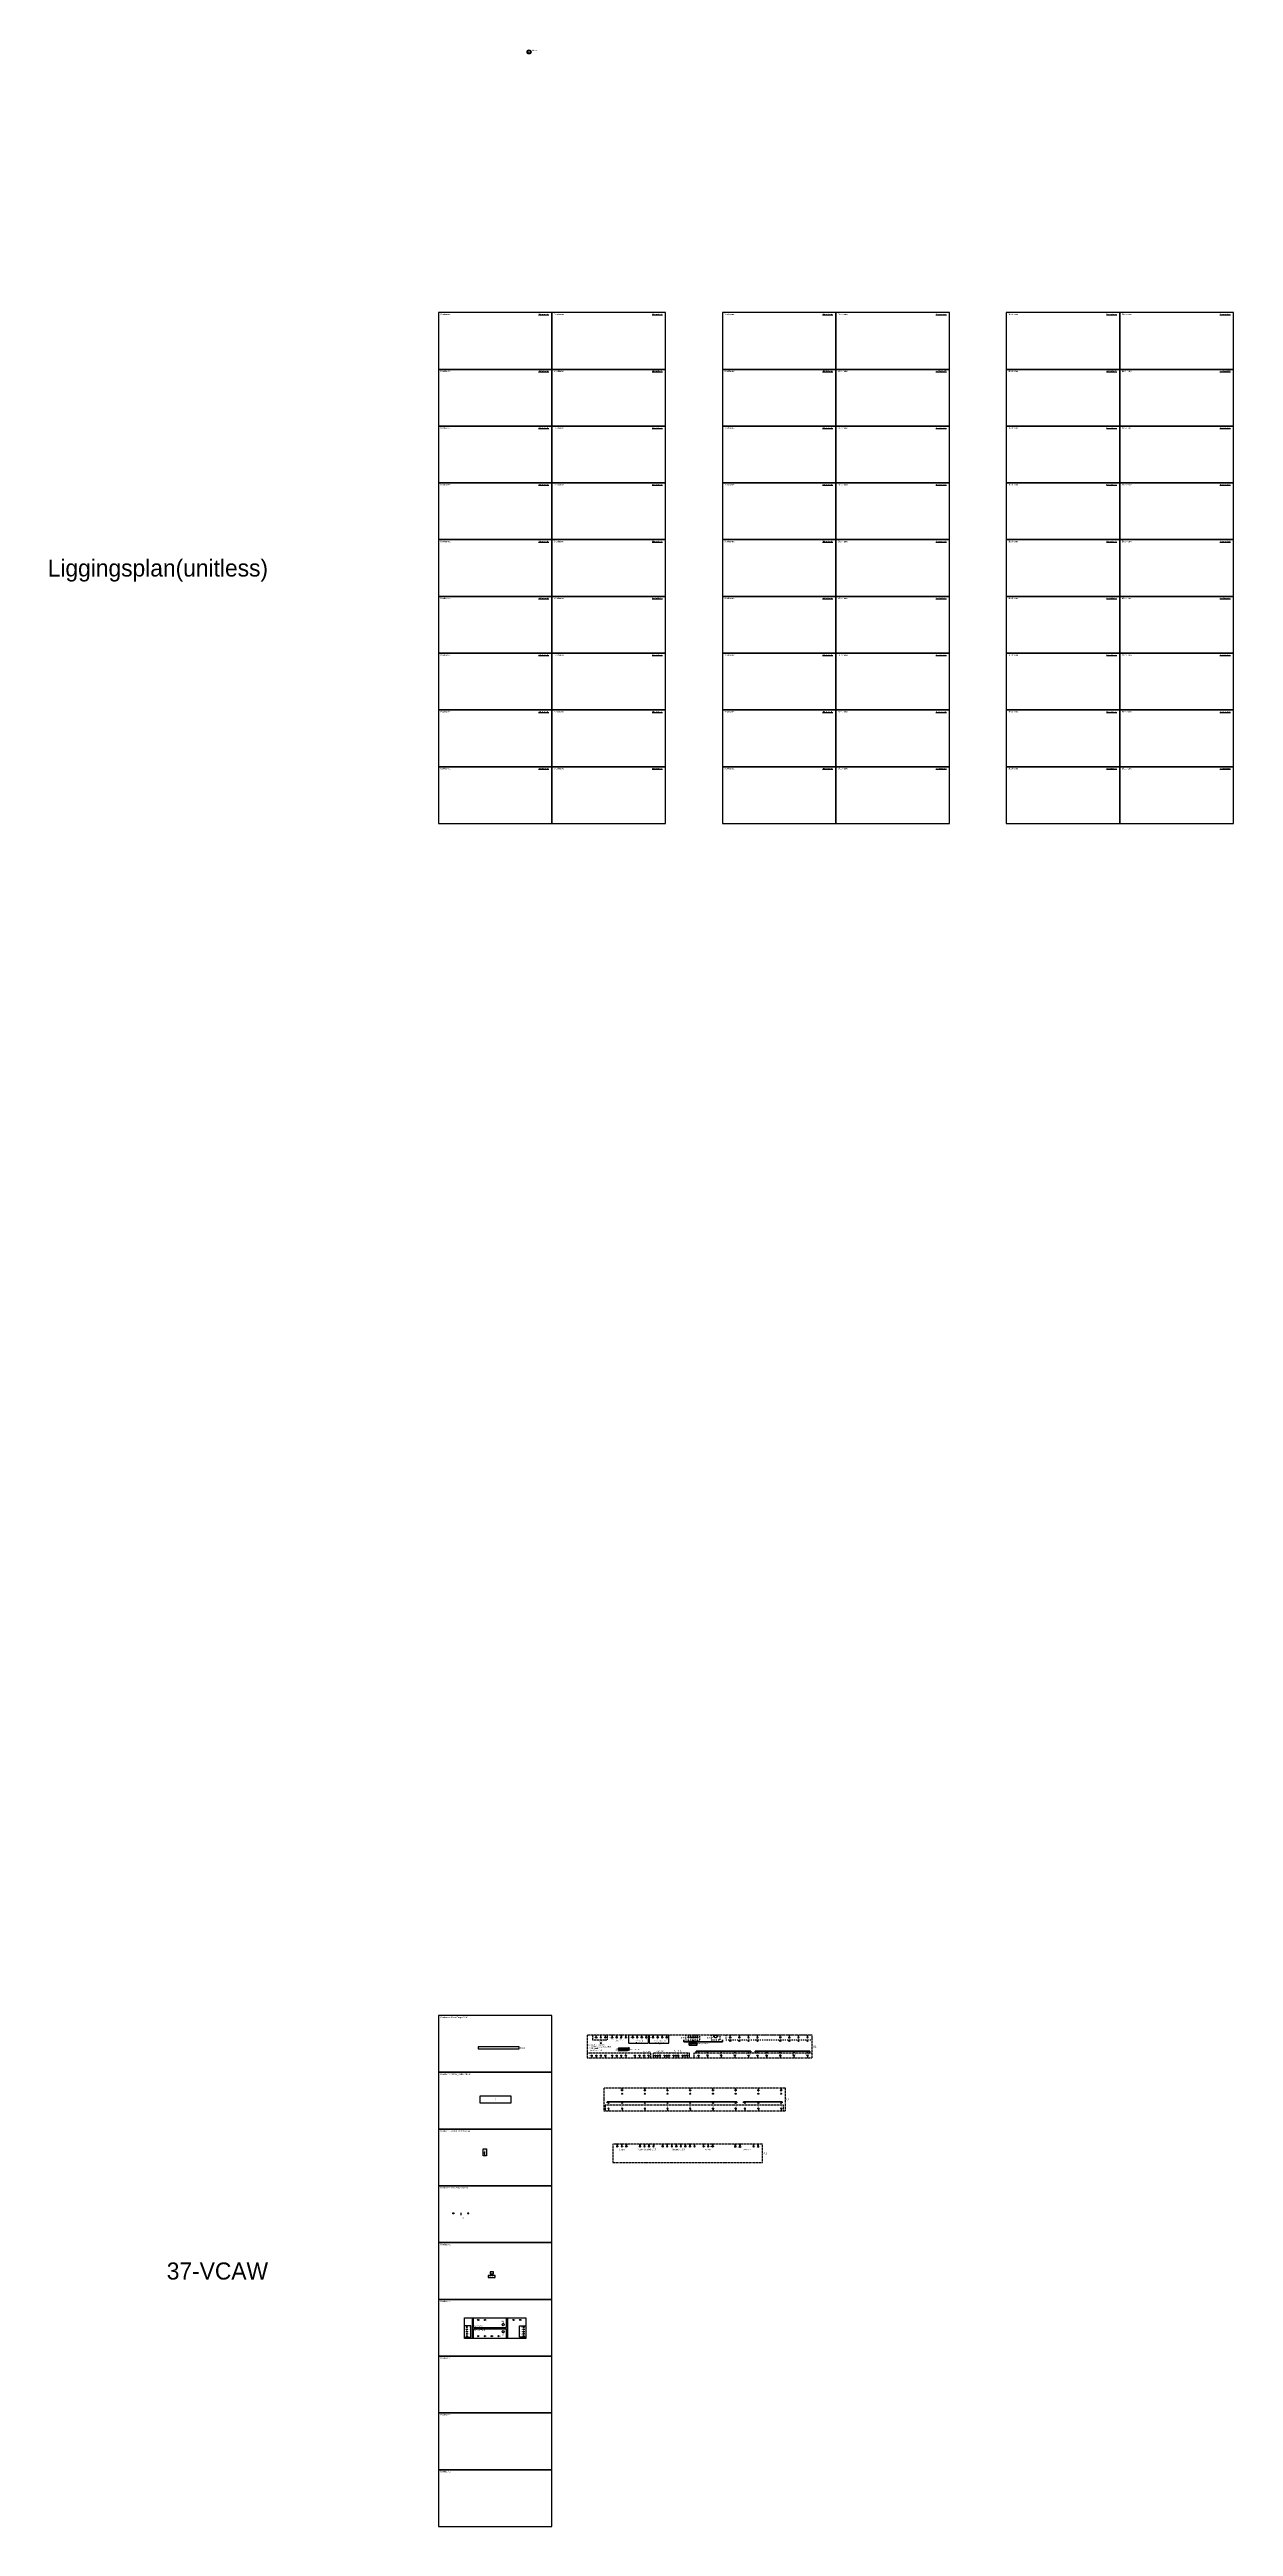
# Model space of a CAD drawing. Header units: millimetres. Extents: x -7152 to 5843, y -5056 to 10205.
# Drawn here: x -685 to 1400, y 5841 to 10205 of the extents above; entities that cross this region are included whole.
import ezdxf
from ezdxf.enums import TextEntityAlignment as Align

# ---------------------------------------------------------------- set-up
doc = ezdxf.new("R2010")
doc.units = ezdxf.units.MM
doc.set_wipeout_variables(frame=1)
doc.linetypes.add('EPL_DASH', pattern=[1, 0.5, -0.5])
doc.linetypes.add('HIDDEN', pattern=[0.375, 0.25, -0.125])
doc.layers.add('18', color=1, linetype='Continuous')
doc.layers.add('DETECTOR', color=2, linetype='Continuous')
doc.styles.add('ISOPLUS', font='isoplus')
doc.styles.get("Standard").update_dxf_attribs({"font": 'isoplus.shx'})
doc.styles.add('Tahoma', font='tahoma.ttf')

# ---------------------------------------------------------------- blocks, each defined once
blk = doc.blocks.new('*U368')
at = {"linetype": 'Continuous'}
blk.add_lwpolyline([(-4, -4), (68.2, -4), (68.2, 0), (-4, 0)], close=True, dxfattribs=at)
blk.add_attdef('ATT', (69.7, -4), '', height=3.5, dxfattribs=at)
blk = doc.blocks.new('*U389')
blk.add_line((0, 0), (0, 12))
at = {"linetype": 'Continuous'}
for p, q in [((3.6, 5.9), (2.4, 5.9)), ((3, 5.9), (3, 7.4))]:
    blk.add_line(p, q, dxfattribs=at)
at = {"ltscale": 7}
blk.add_lwpolyline([(0, 12), (6, 12), (6, 0), (0, 0)], close=True, dxfattribs=at)
at = {"linetype": 'Continuous'}
blk.add_lwpolyline([(3, 1.4), (3, 2.9), (1.7, 5.6)], dxfattribs=at)
at = {"layer": '18'}
blk.add_attdef('NUM', text='', height=1.8, dxfattribs=at).set_placement((3, 10), align=Align.MIDDLE_CENTER)
blk = doc.blocks.new('*U390')
at = {"ltscale": 7}
blk.add_lwpolyline([(0, 0), (55.3, 0), (55.3, 12), (0, 12)], close=True, dxfattribs=at)
for tag, p in [('L1', (27.4, 10.2)), ('L3', (27.6, 1.8)), ('L2', (27.7, 6))]:
    blk.add_attdef(tag, text='', height=2.5, dxfattribs=at).set_placement(p, align=Align.MIDDLE_CENTER)
blk = doc.blocks.new('*U417')
at = {"color": 0, "linetype": 'Continuous', "ltscale": 15}
for p, q in [((-14.3, 4), (-11.8, 4)), ((0, 4), (0, 0)), ((11.8, 4), (14.3, 4))]:
    blk.add_line(p, q, dxfattribs=at)
for centre in [(-13, 3), (13, 3)]:
    blk.add_circle(centre, 1, dxfattribs=at)
at = {"color": 1, "style": 'ISOPLUS'}
blk.add_text('¦©n:', height=1.8, dxfattribs=at).set_placement((1.5, -5.1), align=Align.MIDDLE_LEFT)
at = {"color": 2, "style": 'ISOPLUS'}
blk.add_attdef('NAAM', text='', height=3.5, dxfattribs=at).set_placement((-10, -1), align=Align.MIDDLE_LEFT)
at = {"color": 1, "linetype": 'Continuous', "ltscale": 15}
blk.add_attdef('TAG2', text='', height=1.8, dxfattribs=at).set_placement((0, 4), align=Align.BOTTOM_CENTER)
blk.add_attdef('TAG1', text='', height=1.8, dxfattribs=at).set_placement((8, 4), align=Align.BOTTOM_RIGHT)
blk.add_attdef('TAG3', text='', height=1.8, dxfattribs=at).set_placement((3, 4), align=Align.BOTTOM_LEFT)
at = {"color": 1, "style": 'ISOPLUS'}
blk.add_attdef('IN', text='', height=1.8, dxfattribs=at).set_placement((5.2, -5.1), align=Align.MIDDLE_LEFT)
blk = doc.blocks.new('*U430')
at = {"linetype": 'Continuous'}
blk.add_wipeout([(-2.8, -1.8), (-2.8, 1.8), (3.2, 1.8), (3.2, -1.8)], dxfattribs=at)
at = {"color": 0, "linetype": 'Continuous'}
blk.add_lwpolyline([(-2.8, -1.8), (3.2, -1.8), (3.2, 1.8), (-2.8, 1.8)], close=True, dxfattribs=at)
at = {"color": 7, "linetype": 'Continuous', "width": 0.9}
blk.add_attdef('AW', text='', height=1.8, dxfattribs=at).set_placement((0, -0.1), align=Align.MIDDLE_CENTER)
at = {"color": 0, "linetype": 'Continuous', "width": 0.9, "flags": 1}
for tag, p in [('VOEDING400V', (-0.4, -13)), ('KABELTYPE', (-0.1, -8.4)), ('BEDIENING', (-0.3, -10.7)), ('KABELNR', (0, -6)), ('ZONE', (0, -3.7))]:
    blk.add_attdef(tag, text='', height=1.8, dxfattribs=at).set_placement(p, align=Align.MIDDLE_CENTER)
blk = doc.blocks.new('Weerstandsthermometer')
at = {"linetype": 'Continuous', "ltscale": 15}
for p, q in [((11, 22), (0, 22)), ((0, 2), (11, 2)), ((11, 2), (11, 22)), ((14, 0), (14, 36.5)), ((16, 19.2), (16, 36.5)), ((16, 19.2), (74.2, 19.2)), ((16, 0), (16, 17.2)), ((16, 17.2), (74.2, 17.2)), ((68.2, 27.5), (68.2, 25.5)), ((68.2, 11), (68.2, 9)), ((74.2, 19.2), (74.2, 36.5)), ((74.2, 0), (74.2, 17.2)), ((76.2, 0), (76.2, 36.5)), ((97.2, 2), (97.2, 22)), ((97.2, 22), (108.2, 22)), ((108.2, 2), (97.2, 2))]:
    blk.add_line(p, q, dxfattribs=at)
blk.add_lwpolyline([(0, 36.5), (108.2, 36.5), (108.2, 0), (0, 0)], close=True, dxfattribs=at)
for points in [[(68.2, 28.5, 0, 1, 0), (68.2, 27.5, 0, 0, 0)], [(68.2, 12, 0, 1, 0), (68.2, 11, 0, 0, 0)]]:
    blk.add_lwpolyline(points, format="xyseb", dxfattribs=at)
at = {"linetype": 'Continuous', "lineweight": -2}
for centre in [(4, 20), (4, 16), (4, 12), (4, 8), (4, 4), (24, 32.5), (24, 4), (36, 32.5), (36, 4), (48, 4), (60, 4), (86.2, 32.5), (98.2, 32.5), (104.2, 20), (104.2, 16), (104.2, 12), (104.2, 8), (104.2, 4)]:
    blk.add_circle(centre, 1, dxfattribs=at)
at = {"linetype": 'Continuous', "ltscale": 15}
for centre in [(68.2, 24.5), (68.2, 12)]:
    blk.add_circle(centre, 2, dxfattribs=at)
at = {"color": 1, "linetype": 'Continuous', "ltscale": 15}
for s, p in [('T1', (6, 20)), ('T2', (6, 16)), ('T3', (6, 12)), ('T4', (6, 8)), ('T5', (6, 4)), ('5', (26, 32.5)), ('1', (26, 4)), ('6', (38, 32.5)), ('2', (38, 4)), ('3', (50, 4)), ('4', (62, 4)), ('7', (88.2, 32.5)), ('8', (100.2, 32.5))]:
    blk.add_text(s, height=1.8, dxfattribs=at).set_placement(p, align=Align.MIDDLE_LEFT)
at = {"linetype": 'Continuous', "ltscale": 15}
blk.add_text('Sensor/Field', height=2.5, dxfattribs=at).set_placement((16.8, 16.4), align=Align.TOP_LEFT)
blk.add_text('PLC/DCS', height=2.5, dxfattribs=at).set_placement((16.8, 19.2), align=Align.BOTTOM_LEFT)
for s, p in [('OUT', (68.2, 31.5)), ('IN', (68.2, 7.5))]:
    blk.add_text(s, height=2.5, dxfattribs=at).set_placement(p, align=Align.TOP_CENTER)
at = {"color": 1, "linetype": 'Continuous', "ltscale": 15}
for s, p in [("T1'", (102.2, 20)), ("T2'", (102.2, 16)), ("T3'", (102.2, 12)), ("T4'", (102.2, 8)), ("T5'", (102.2, 4))]:
    blk.add_text(s, height=1.8, dxfattribs=at).set_placement(p, align=Align.MIDDLE_RIGHT)
blk = doc.blocks.new('PointControlSystem')
at = {"linetype": 'Continuous', "lineweight": 25, "ltscale": 4}
h = blk.add_hatch(color=7, dxfattribs=at)
edge = h.paths.add_edge_path()
edge.add_arc((24, 26), 1, 0, 360)
for points in [[(43.2, 37.8), (44.8, 37.8), (44.8, 40), (43.2, 40)], [(51.2, 37.8), (52.8, 37.8), (52.8, 40), (51.2, 40)], [(59.2, 37.8), (60.8, 37.8), (60.8, 40), (59.2, 40)], [(67.2, 37.8), (68.8, 37.8), (68.8, 40), (67.2, 40)], [(79.5, 38.5), (80.5, 38.5), (80.5, 40), (79.5, 40)], [(87.5, 38.5), (88.5, 38.5), (88.5, 40), (87.5, 40)], [(95.5, 38.5), (96.5, 38.5), (96.5, 40), (95.5, 40)], [(103.5, 38.5), (104.5, 38.5), (104.5, 40), (103.5, 40)], [(115.5, 38.5), (116.5, 38.5), (116.5, 40), (115.5, 40)], [(123.5, 38.5), (124.5, 38.5), (124.5, 40), (123.5, 40)], [(131.5, 38.5), (132.5, 38.5), (132.5, 40), (131.5, 40)], [(139.5, 38.5), (140.5, 38.5), (140.5, 40), (139.5, 40)]]:
    blk.add_hatch(color=7, dxfattribs=at).paths.add_polyline_path(points, flags=0)
at = {"linetype": 'Continuous', "lineweight": 50, "ltscale": 4}
for points in [[(55, 13), (57, 13), (57, 15), (55, 15)], [(57, 13), (59, 13), (59, 15), (57, 15)], [(59, 13), (61, 13), (61, 15), (59, 15)], [(61, 13), (63, 13), (63, 15), (61, 15)], [(63, 15), (65, 15), (65, 17), (63, 17)], [(65, 13), (67, 13), (67, 15), (65, 15)], [(67, 13), (69, 13), (69, 15), (67, 15)], [(69, 15), (71, 15), (71, 17), (69, 17)]]:
    blk.add_hatch(color=0, dxfattribs=at).paths.add_polyline_path(points, flags=0)
at = {"linetype": 'Continuous', "lineweight": 25, "ltscale": 4}
h = blk.add_hatch(color=3, dxfattribs=at)
edge = h.paths.add_edge_path()
edge.add_arc((73, 17), 1, 0, 360)
h = blk.add_hatch(color=1, dxfattribs=at)
edge = h.paths.add_edge_path()
edge.add_arc((73, 14), 1, 0, 360)
h = blk.add_hatch(color=7, dxfattribs=at)
edge = h.paths.add_edge_path()
edge.add_arc((178.4, 30), 1, 0, 360)
h = blk.add_hatch(color=7, dxfattribs=at)
edge = h.paths.add_edge_path()
edge.add_arc((186.4, 30), 1, 0, 360)
h = blk.add_hatch(color=7, dxfattribs=at)
edge = h.paths.add_edge_path()
edge.add_arc((194.4, 30), 1, 0, 360)
h = blk.add_hatch(color=7, dxfattribs=at)
edge = h.paths.add_edge_path()
edge.add_arc((196, 10), 1, 0, 360)
h = blk.add_hatch(color=7, dxfattribs=at)
edge = h.paths.add_edge_path()
edge.add_arc((212, 10), 1, 0, 360)
h = blk.add_hatch(color=7, dxfattribs=at)
edge = h.paths.add_edge_path()
edge.add_arc((236, 10), 1, 0, 360)
h = blk.add_hatch(color=7, dxfattribs=at)
edge = h.paths.add_edge_path()
edge.add_arc((252, 30), 1, 0, 360)
h = blk.add_hatch(color=7, dxfattribs=at)
edge = h.paths.add_edge_path()
edge.add_arc((260, 10), 1, 0, 360)
h = blk.add_hatch(color=7, dxfattribs=at)
edge = h.paths.add_edge_path()
edge.add_arc((268, 30), 1, 0, 360)
h = blk.add_hatch(color=7, dxfattribs=at)
edge = h.paths.add_edge_path()
edge.add_arc((284, 30), 1, 0, 360)
h = blk.add_hatch(color=7, dxfattribs=at)
edge = h.paths.add_edge_path()
edge.add_arc((284, 10), 1, 0, 360)
h = blk.add_hatch(color=7, dxfattribs=at)
edge = h.paths.add_edge_path()
edge.add_arc((300, 30), 1, 0, 360)
h = blk.add_hatch(color=7, dxfattribs=at)
edge = h.paths.add_edge_path()
edge.add_arc((300, 10), 1, 0, 360)
h = blk.add_hatch(color=7, dxfattribs=at)
edge = h.paths.add_edge_path()
edge.add_arc((316, 10), 1, 0, 360)
h = blk.add_hatch(color=7, dxfattribs=at)
edge = h.paths.add_edge_path()
edge.add_arc((340, 30), 1, 0, 360)
h = blk.add_hatch(color=7, dxfattribs=at)
edge = h.paths.add_edge_path()
edge.add_arc((340, 10), 1, 0, 360)
h = blk.add_hatch(color=7, dxfattribs=at)
edge = h.paths.add_edge_path()
edge.add_arc((356, 30), 1, 0, 360)
h = blk.add_hatch(color=7, dxfattribs=at)
edge = h.paths.add_edge_path()
edge.add_arc((364, 10), 1, 0, 360)
h = blk.add_hatch(color=7, dxfattribs=at)
edge = h.paths.add_edge_path()
edge.add_arc((372, 30), 1, 0, 360)
h = blk.add_hatch(color=7, dxfattribs=at)
edge = h.paths.add_edge_path()
edge.add_arc((388, 30), 1, 0, 360)
h = blk.add_hatch(color=7, dxfattribs=at)
edge = h.paths.add_edge_path()
edge.add_arc((388, 10), 1, 0, 360)
at = {"color": 7, "linetype": 'HIDDEN', "lineweight": 25, "ltscale": 7}
for p, q in [((112, 8), (0, 8)), ((112, 0), (112, 8)), ((180, 8), (116, 8)), ((116, 8), (116, 0)), ((396, 8), (188, 8)), ((188, 8), (188, 0))]:
    blk.add_line(p, q, dxfattribs=at)
at = {"color": 7, "linetype": 'Continuous', "lineweight": 25, "ltscale": 4}
for p, q in [((8, 3), (8, 0)), ((16, 37), (16, 40)), ((16, 3), (16, 0)), ((24, 37), (24, 40)), ((24, 3), (24, 0)), ((32, 37), (32, 40)), ((32, 3), (32, 0)), ((44, 37), (44, 37.8)), ((44, 3), (44, 0)), ((52, 37), (52, 37.8)), ((52, 3), (52, 0)), ((60, 37), (60, 37.8)), ((60, 3), (60, 0)), ((68, 37), (68, 37.8)), ((68, 3), (68, 0)), ((80, 37), (80, 37.5)), ((84, 3), (84, 0)), ((88, 37), (88, 37.5)), ((92, 3), (92, 0)), ((96, 37), (96, 37.5)), ((100, 3), (100, 0)), ((104, 37), (104, 37.5)), ((108, 3), (108, 0)), ((116, 37), (116, 37.5)), ((120, 3), (120, 0)), ((124, 37), (124, 37.5)), ((124, 3), (124, 0)), ((128, 3), (128, 0)), ((132, 37), (132, 37.5)), ((136, 3), (136, 0)), ((140, 37), (140, 37.5)), ((140, 3), (140, 0)), ((144, 3), (144, 0)), ((152, 3), (152, 0)), ((156, 3), (156, 0)), ((160, 3), (160, 0)), ((168, 3), (168, 0)), ((172, 3), (172, 0)), ((176, 3), (176, 0)), ((178.4, 37), (178.4, 40)), ((182.4, 37), (182.4, 40)), ((186.4, 37), (186.4, 40)), ((190.4, 37), (190.4, 40)), ((194.4, 37), (194.4, 40)), ((196, 3), (196, 0)), ((212, 3), (212, 0)), ((236, 3), (236, 0)), ((252, 37), (252, 40)), ((260, 3), (260, 0)), ((268, 37), (268, 40)), ((284, 37), (284, 40)), ((284, 3), (284, 0)), ((300, 37), (300, 40)), ((300, 3), (300, 0)), ((316, 3), (316, 0)), ((340, 37), (340, 40)), ((340, 3), (340, 0)), ((356, 37), (356, 40)), ((364, 3), (364, 0)), ((372, 37), (372, 40)), ((388, 37), (388, 40)), ((388, 3), (388, 0))]:
    blk.add_line(p, q, dxfattribs=at)
at = {"color": 0, "linetype": 'Continuous', "lineweight": 50, "ltscale": 4}
for p, q in [((57, 17), (57, 13)), ((59, 17), (59, 13)), ((61, 17), (61, 13)), ((63, 17), (63, 13)), ((65, 17), (65, 13)), ((67, 17), (67, 13)), ((69, 17), (69, 13))]:
    blk.add_line(p, q, dxfattribs=at)
at = {"color": 7, "linetype": 'Continuous', "lineweight": 50, "ltscale": 4}
for p, q in [((170.4, 28), (170.4, 32)), ((170.4, 28), (238.4, 28)), ((192, 12), (288, 12)), ((192, 10), (192, 12)), ((238.4, 28), (238.4, 32)), ((288, 10), (288, 12)), ((296, 12), (392, 12)), ((296, 10), (296, 12)), ((392, 10), (392, 12))]:
    blk.add_line(p, q, dxfattribs=at)
at = {"color": 7, "linetype": 'HIDDEN', "lineweight": 25}
blk.add_line((180, 0), (180, 8), dxfattribs=at)
at = {"color": 7, "linetype": 'HIDDEN', "lineweight": 25, "ltscale": 7}
blk.add_lwpolyline([(0, 0), (396, 0), (396, 40), (0, 40)], close=True, dxfattribs=at)
blk.add_lwpolyline([(9.5, 40), (9.5, 32), (36, 32), (36, 40)], dxfattribs=at)
at = {"color": 7, "linetype": 'Continuous', "lineweight": 25, "ltscale": 4}
for points in [[(43.2, 37.8), (44.8, 37.8), (44.8, 40), (43.2, 40)], [(51.2, 37.8), (52.8, 37.8), (52.8, 40), (51.2, 40)], [(59.2, 37.8), (60.8, 37.8), (60.8, 40), (59.2, 40)], [(67.2, 37.8), (68.8, 37.8), (68.8, 40), (67.2, 40)], [(79.5, 38.5), (80.5, 38.5), (80.5, 40), (79.5, 40)], [(87.5, 38.5), (88.5, 38.5), (88.5, 40), (87.5, 40)], [(95.5, 38.5), (96.5, 38.5), (96.5, 40), (95.5, 40)], [(103.5, 38.5), (104.5, 38.5), (104.5, 40), (103.5, 40)], [(115.5, 38.5), (116.5, 38.5), (116.5, 40), (115.5, 40)], [(123.5, 38.5), (124.5, 38.5), (124.5, 40), (123.5, 40)], [(131.5, 38.5), (132.5, 38.5), (132.5, 40), (131.5, 40)], [(139.5, 38.5), (140.5, 38.5), (140.5, 40), (139.5, 40)]]:
    blk.add_lwpolyline(points, close=True, dxfattribs=at)
at = {"color": 0, "linetype": 'Continuous', "lineweight": 50, "ltscale": 4}
for points in [[(55, 13), (71, 13), (71, 17), (55, 17)], [(55, 13), (57, 13), (57, 15), (55, 15)], [(57, 13), (59, 13), (59, 15), (57, 15)], [(59, 13), (61, 13), (61, 15), (59, 15)], [(61, 13), (63, 13), (63, 15), (61, 15)], [(63, 15), (65, 15), (65, 17), (63, 17)], [(65, 13), (67, 13), (67, 15), (65, 15)], [(67, 13), (69, 13), (69, 15), (67, 15)], [(69, 15), (71, 15), (71, 17), (69, 17)]]:
    blk.add_lwpolyline(points, close=True, dxfattribs=at)
at = {"color": 7, "linetype": 'HIDDEN', "lineweight": 25}
for points in [[(72.9, 26), (108, 26), (108, 40), (72.9, 40)], [(109.3, 26), (144, 26), (144, 40), (109.3, 40)]]:
    blk.add_lwpolyline(points, close=True, dxfattribs=at)
at = {"color": 7, "linetype": 'EPL_DASH', "lineweight": 25, "ltscale": 4}
for points in [[(173.1, 32), (198.4, 32), (198.4, 40), (173.1, 40)], [(218.4, 32), (234.4, 32), (234.4, 40), (218.4, 40)], [(244, 32), (396, 32), (396, 40), (244, 40)]]:
    blk.add_lwpolyline(points, close=True, dxfattribs=at)
at = {"color": 7, "linetype": 'Continuous', "lineweight": 35, "ltscale": 4}
blk.add_lwpolyline([(179.8, 22.2), (179.8, 26), (193, 26), (193, 22.2)], close=True, dxfattribs=at)
blk.add_lwpolyline([(228, 35.4), (224.8, 35.4), (224.8, 37), (223.2, 37), (223.2, 40), (229.6, 40), (229.6, 37), (228, 37)], close=True)
at = {"color": 7, "linetype": 'Continuous', "lineweight": 25, "ltscale": 4}
for centre in [(8, 4), (16, 36), (16, 4), (24, 36), (24, 26), (24, 4), (32, 36), (32, 4), (44, 36), (44, 4), (52, 36), (52, 4), (60, 36), (60, 4), (68, 36), (68, 4), (80, 36), (84, 4), (88, 36), (92, 4), (96, 36), (100, 4), (104, 36), (108, 4), (116, 36), (120, 4), (124, 36), (124, 4), (128, 4), (132, 36), (136, 4), (140, 36), (140, 4), (144, 4), (152, 4), (156, 4), (160, 4), (168, 4), (172, 4), (176, 4), (178.4, 36), (178.4, 30), (182.4, 36), (186.4, 36), (186.4, 30), (190.4, 36), (194.4, 36), (194.4, 30), (196, 10), (196, 4), (212, 10), (212, 4), (236, 10), (236, 4), (252, 36), (252, 30), (260, 10), (260, 4), (268, 36), (268, 30), (284, 36), (284, 30), (284, 10), (284, 4), (300, 36), (300, 30), (300, 10), (300, 4), (316, 10), (316, 4), (340, 36), (340, 30), (340, 10), (340, 4), (356, 36), (356, 30), (364, 10), (364, 4), (372, 36), (372, 30), (388, 36), (388, 30), (388, 10), (388, 4)]:
    blk.add_circle(centre, 1, dxfattribs=at)
at = {"color": 3, "linetype": 'Continuous', "lineweight": 25, "ltscale": 4}
blk.add_circle((73, 17), 1, dxfattribs=at)
at = {"color": 1, "linetype": 'Continuous', "lineweight": 25, "ltscale": 4}
blk.add_circle((73, 14), 1, dxfattribs=at)
at = {"color": 7, "linetype": 'Continuous', "lineweight": 25, "ltscale": 4}
for centre in [(80, 38.5), (88, 38.5), (96, 38.5), (104, 38.5), (116, 38.5), (124, 38.5), (132, 38.5), (140, 38.5)]:
    blk.add_arc(centre, 1, 180, 0, dxfattribs=at)
at = {"color": 7}
for s, height, p in [('X4', 1.63, (6.5, 3.8)), ('X1', 1.63, (14, 36)), ('X0', 1.8, (42, 36)), ('X13', 1.8, (78, 36)), ('X12', 1.63, (114, 36)), ('X5', 1.63, (118.5, 3.8)), ('EMV', 2.5, (172.4, 35.8)), ('X2', 1.8, (176.4, 36)), ('X7', 1.63, (194.5, 3.8)), ('EMI', 2.26, (216.4, 35.8)), ('X3', 1.63, (222.2, 35.8)), ('X6', 1.63, (250, 36))]:
    blk.add_text(s, height=height, dxfattribs=at).set_placement(p, align=Align.MIDDLE_RIGHT)
for s, height, p in [('1', 1.8, (8.5, 0)), ('2', 1.8, (16.5, 0)), ('3', 1.8, (24.5, 0)), ('4', 1.8, (32.5, 0)), ('5', 1.8, (44.5, 0)), ('6', 1.8, (52.5, 0)), ('7', 1.8, (60.5, 0)), ('8', 1.8, (68.5, 0)), ('9', 1.8, (84.5, 0)), ('10', 1.8, (92.5, 0)), ('11', 1.8, (100.5, 0)), ('12', 1.8, (108.5, 0)), ('1', 1.8, (120.5, 0)), ('2', 1.8, (124.5, 0)), ('3', 1.8, (128.5, 0)), ('4', 1.8, (136.5, 0)), ('5', 1.8, (140.5, 0)), ('6', 1.8, (144.5, 0)), ('7', 1.8, (152.5, 0)), ('8', 1.8, (156.5, 0)), ('9', 1.8, (160.5, 0)), ('10', 1.8, (168.5, 0)), ('11', 1.8, (172.5, 0)), ('12', 1.8, (176.5, 0)), ('1', 1.8, (178.9, 36.8)), ('2', 1.8, (182.9, 36.8)), ('3', 1.8, (186.9, 36.8)), ('4', 1.8, (190.9, 36.8)), ('5', 1.8, (194.9, 36.8)), ('1', 1.63, (196.5, 0)), ('2', 1.63, (212.5, 0)), ('3', 1.63, (236.5, 0)), ('1', 1.8, (252.5, 36.8)), ('4', 1.63, (260.5, 0)), ('2', 1.8, (268.5, 36.8)), ('3', 1.8, (284.5, 36.8)), ('5', 1.63, (284.5, 0)), ('4', 1.8, (300.5, 36.8)), ('6', 1.63, (300.5, 0)), ('7', 1.63, (316.5, 0)), ('5', 1.8, (340.5, 36.8)), ('8', 1.63, (340.5, 0)), ('6', 1.8, (356.5, 36.8)), ('9', 1.63, (364.5, 0)), ('7', 1.8, (372.5, 36.8)), ('8', 1.8, (388.5, 36.8)), ('10', 1.63, (388.5, 0))]:
    blk.add_text(s, height=height, dxfattribs=at).set_placement(p, align=Align.BOTTOM_LEFT)
for s, height, p in [('1', 1.63, (16, 34)), ('2', 1.63, (24, 34)), ('3', 1.63, (32, 34)), ('CAN-L', 1.2, (44, 34)), ('CAN-H', 1.2, (52, 34)), ('CAN-GND', 1.2, (60, 34)), ('GND', 1.2, (68, 34)), ('+5V', 1.2, (80, 34)), ('0V', 1.2, (88, 34)), ('TX', 1.2, (96, 34)), ('RX', 1.2, (104, 34)), ('8A', 1.2, (116, 34)), ('8A', 1.2, (124, 34)), ('AI8', 1.63, (128, 25)), ('8B', 1.2, (132, 34)), ('8B', 1.2, (140, 34)), ('Energiemeting', 2.5, (204.4, 27)), ('DI0.0', 1.63, (252, 34)), ('DI0.1', 1.63, (268, 34)), ('DI0.2', 1.63, (284, 34)), ('DI0.3', 1.63, (300, 34)), ('DI04', 1.63, (340, 34)), ('DI05', 1.63, (356, 34)), ('DI06', 1.63, (372, 34)), ('DI07', 1.63, (388, 34))]:
    blk.add_text(s, height=height, dxfattribs=at).set_placement(p, align=Align.TOP_CENTER)
for s, height, p in [('24VDC', 1.63, (24, 29.8)), ('CANopen', 2.26, (56, 30)), ('400VAC', 2.26, (186.4, 24.1))]:
    blk.add_text(s, height=height, dxfattribs=at).set_placement(p, align=Align.MIDDLE_CENTER)
for s, height, p in [('AI0', 1.63, (32, 5)), ('AI2', 1.63, (100, 5)), ('AI3', 1.63, (108, 5)), ('AI4', 1.63, (128, 5)), ('TRail Koud', 1.8, (144, 8)), ('AI5', 1.63, (144, 5)), ('AI6', 1.63, (160, 5)), ('AI7', 1.63, (176, 5)), ('DQ0.0', 1.63, (212, 5)), ('DQ0.1', 1.63, (236, 5)), ('DQ0.2', 1.63, (260, 5)), ('DQ0.3', 1.63, (284, 5)), ('DQ0.4', 1.63, (316, 5)), ('DQ0.5', 1.63, (340, 5)), ('DQ0.6', 1.63, (364, 5)), ('DQ0.7', 1.63, (388, 5))]:
    blk.add_text(s, height=height, dxfattribs=at).set_placement(p, align=Align.BOTTOM_CENTER)
for s, height, p in [('2', 1.8, (46, 36)), ('7', 1.8, (54, 36)), ('3', 1.8, (62, 36)), ('6', 1.8, (70, 36)), ('1', 1.8, (82, 36)), ('2', 1.8, (90, 36)), ('3', 1.8, (98, 36)), ('V/I', 1.2, (101.4, 3.5)), ('4', 1.8, (106, 36)), ('V/I', 1.17, (109, 2.9)), ('1', 1.8, (118, 36)), ('2', 1.8, (126, 36)), ('V/I', 1.2, (129.4, 3.5)), ('3', 1.8, (134, 36)), ('4', 1.8, (142, 36)), ('V/I', 1.2, (145.4, 3.5)), ('V/I', 1.2, (161.4, 3.5)), ('V/I', 1.2, (177.4, 3.5))]:
    blk.add_text(s, height=height, dxfattribs=at).set_placement(p, align=Align.MIDDLE_LEFT)
at = {"color": 5}
for s, p in [('OFF', (54, 13.8)), ('ON', (54, 15.8))]:
    blk.add_text(s, height=1.63, dxfattribs=at).set_placement(p, align=Align.MIDDLE_RIGHT)
for s, p in [('1', (55, 12.7)), ('8', (71, 12.7))]:
    blk.add_text(s, height=1.63, dxfattribs=at).set_placement(p, align=Align.TOP_CENTER)
at = {"color": 251}
blk.add_text('AI1', height=1.63, dxfattribs=at).set_placement((68, 5), align=Align.BOTTOM_CENTER)
at = {"color": 5}
blk.add_text('CANopen Status', height=1.625, dxfattribs=at).set_placement((75, 14.8), align=Align.MIDDLE_LEFT)
at = {"color": 7}
for s, insert, char_height, attachment_point in [('1,2,3: Node ID 0x50...0x57\\P4,5: Baudrate 125/250/500/1000kbps\\P6,7: Configuration\\P8:  Terminating R 120E', (1, 17.9), 1.8, 4), ('GPS-module\\PM8 connector', (92, 26), 1.8, 8), ('RH\\PKast', (100, 8), 1.63, 8), ('Regen\\PSensor', (108, 8), 1.63, 8), ('Temperatuur kast\\PM8 connector', (128, 26), 1.8, 8), ('Temperatuur\\Pweerhut', (128, 8), 1.8, 8), ('Rail potential\\Psignal', (160, 8), 1.8, 8)]:
    blk.add_mtext(s, dxfattribs=dict(at, insert=insert, char_height=char_height, attachment_point=attachment_point))
at = {"color": 2, "linetype": 'Continuous', "ltscale": 15}
blk.add_attdef('NAAM', text='', height=3.5, dxfattribs=at).set_placement((397.5, 20), align=Align.MIDDLE_LEFT)
blk = doc.blocks.new('PointControlSystemUitgangen')
at = {"linetype": 'Continuous', "lineweight": 25, "ltscale": 4}
h = blk.add_hatch(color=3, dxfattribs=at)
edge = h.paths.add_edge_path()
edge.add_arc((8, 14), 1, 0, 360)
h = blk.add_hatch(color=1, dxfattribs=at)
edge = h.paths.add_edge_path()
edge.add_arc((32, 30), 1, 0, 360)
h = blk.add_hatch(color=1, dxfattribs=at)
edge = h.paths.add_edge_path()
edge.add_arc((32, 14), 1, 0, 360)
h = blk.add_hatch(color=1, dxfattribs=at)
edge = h.paths.add_edge_path()
edge.add_arc((72, 30), 1, 0, 360)
h = blk.add_hatch(color=1, dxfattribs=at)
edge = h.paths.add_edge_path()
edge.add_arc((72, 14), 1, 0, 360)
h = blk.add_hatch(color=1, dxfattribs=at)
edge = h.paths.add_edge_path()
edge.add_arc((112, 30), 1, 0, 360)
h = blk.add_hatch(color=1, dxfattribs=at)
edge = h.paths.add_edge_path()
edge.add_arc((112, 14), 1, 0, 360)
h = blk.add_hatch(color=1, dxfattribs=at)
edge = h.paths.add_edge_path()
edge.add_arc((152, 30), 1, 0, 360)
h = blk.add_hatch(color=1, dxfattribs=at)
edge = h.paths.add_edge_path()
edge.add_arc((152, 14), 1, 0, 360)
h = blk.add_hatch(color=1, dxfattribs=at)
edge = h.paths.add_edge_path()
edge.add_arc((192, 30), 1, 0, 360)
h = blk.add_hatch(color=1, dxfattribs=at)
edge = h.paths.add_edge_path()
edge.add_arc((192, 14), 1, 0, 360)
h = blk.add_hatch(color=1, dxfattribs=at)
edge = h.paths.add_edge_path()
edge.add_arc((232, 30), 1, 0, 360)
h = blk.add_hatch(color=1, dxfattribs=at)
edge = h.paths.add_edge_path()
edge.add_arc((232, 14), 1, 0, 360)
h = blk.add_hatch(color=3, dxfattribs=at)
edge = h.paths.add_edge_path()
edge.add_arc((248, 14), 1, 0, 360)
h = blk.add_hatch(color=1, dxfattribs=at)
edge = h.paths.add_edge_path()
edge.add_arc((272, 30), 1, 0, 360)
h = blk.add_hatch(color=1, dxfattribs=at)
edge = h.paths.add_edge_path()
edge.add_arc((272, 14), 1, 0, 360)
h = blk.add_hatch(color=1, dxfattribs=at)
edge = h.paths.add_edge_path()
edge.add_arc((312, 30), 1, 0, 360)
h = blk.add_hatch(color=1, dxfattribs=at)
edge = h.paths.add_edge_path()
edge.add_arc((312, 14), 1, 0, 360)
at = {"color": 0, "linetype": 'HIDDEN', "lineweight": 25, "ltscale": 7}
for p, q in [((316, 10), (2.28, 10)), ((2.28, 10), (2.28, 0)), ((316, 0), (316, 10))]:
    blk.add_line(p, q, dxfattribs=at)
at = {"color": 0, "linetype": 'Continuous', "lineweight": 50, "ltscale": 4}
for p, q in [((6, 16), (234, 16)), ((6, 14), (6, 16)), ((234, 14), (234, 16)), ((246, 16), (314, 16)), ((246, 14), (246, 16)), ((314, 14), (314, 16))]:
    blk.add_line(p, q, dxfattribs=at)
at = {"color": 7, "linetype": 'Continuous', "lineweight": 25, "ltscale": 4}
for p, q in [((8, 3), (8, 0)), ((32, 37), (32, 40)), ((32, 3), (32, 0)), ((72, 37), (72, 40)), ((72, 3), (72, 0)), ((112, 37), (112, 40)), ((112, 3), (112, 0)), ((152, 37), (152, 40)), ((152, 3), (152, 0)), ((192, 37), (192, 40)), ((192, 3), (192, 0)), ((232, 37), (232, 40)), ((232, 3), (232, 0)), ((248, 3), (248, 0)), ((272, 37), (272, 40)), ((272, 3), (272, 0)), ((312, 37), (312, 40)), ((312, 3), (312, 0))]:
    blk.add_line(p, q, dxfattribs=at)
at = {"color": 7, "linetype": 'HIDDEN', "lineweight": 25, "ltscale": 7}
blk.add_lwpolyline([(0, 0), (320, 0), (320, 40), (0, 40)], close=True, dxfattribs=at)
at = {"color": 3, "linetype": 'Continuous', "lineweight": 25, "ltscale": 4}
for centre in [(8, 14), (248, 14)]:
    blk.add_circle(centre, 1, dxfattribs=at)
at = {"color": 7, "linetype": 'Continuous', "lineweight": 25, "ltscale": 4}
for centre in [(8, 4), (32, 36), (32, 4), (72, 36), (72, 4), (112, 36), (112, 4), (152, 36), (152, 4), (192, 36), (192, 4), (232, 36), (232, 4), (248, 4), (272, 36), (272, 4), (312, 36), (312, 4)]:
    blk.add_circle(centre, 1, dxfattribs=at)
at = {"color": 1, "linetype": 'Continuous', "lineweight": 25, "ltscale": 4}
for centre in [(32, 30), (32, 14), (72, 30), (72, 14), (112, 30), (112, 14), (152, 30), (152, 14), (192, 30), (192, 14), (232, 30), (232, 14), (272, 30), (272, 14), (312, 30), (312, 14)]:
    blk.add_circle(centre, 1, dxfattribs=at)
at = {"color": 0}
for s, p in [('1', (9, 0)), ('2', (33, 0)), ('1', (33, 36.75)), ('3', (73, 0)), ('2', (73, 36.75)), ('4', (113, 0)), ('3', (113, 36.75)), ('4', (153, 36.75)), ('5', (153, 0)), ('5', (193, 36.75)), ('6', (193, 0)), ('6', (233, 36.75)), ('7', (233, 0)), ('8', (249, 0)), ('9', (273, 0)), ('7', (273, 36.75)), ('8', (313, 36.75)), ('10', (313, 0))]:
    blk.add_text(s, height=1.8, dxfattribs=at).set_placement(p, align=Align.BOTTOM_LEFT)
at = {"color": 7, "lineweight": -3}
for tag, p in [('STROOKO', (6, 4)), ('STROOKB', (30, 36))]:
    blk.add_attdef(tag, text='', height=1.8, dxfattribs=at).set_placement(p, align=Align.MIDDLE_RIGHT)
for tag, p in [('KLEMNR1', (32, 34)), ('KLEMNR2', (72, 34)), ('KLEMNR3', (112, 34)), ('KLEMNR4', (152, 34)), ('KLEMNR4', (192, 34)), ('KLEMNR5', (232, 34)), ('KLEMNR7', (272, 34)), ('KLEMNR8', (312, 34))]:
    blk.add_attdef(tag, text='', height=1.8, dxfattribs=at).set_placement(p, align=Align.TOP_CENTER)
for tag, p in [('KLEMNR9', (32, 5.4)), ('KLEMNR10', (72, 5.4)), ('KLEMNR11', (112, 5.4)), ('KLEMNR12', (152, 5.4)), ('KLEMNR13', (192, 5.4)), ('KLEMNR14', (232, 5.4)), ('KLEMNR15', (272, 5.4)), ('KLEMNR16', (312, 5.4))]:
    blk.add_attdef(tag, text='', height=1.8, dxfattribs=at).set_placement(p, align=Align.BOTTOM_CENTER)
at = {"color": 2}
blk.add_attdef('NAAM', text='', height=3.5, dxfattribs=at).set_placement((321.5, 20), align=Align.MIDDLE_LEFT)
blk = doc.blocks.new('Touch-Panel')
at = {"linetype": 'Continuous', "lineweight": 25, "ltscale": 4}
for points in [[(7.25, 29.75), (8.75, 29.75), (8.75, 32), (7.25, 32)], [(15.25, 29.75), (16.75, 29.75), (16.75, 32), (15.25, 32)], [(23.25, 29.75), (24.75, 29.75), (24.75, 32), (23.25, 32)], [(47.25, 29.75), (48.75, 29.75), (48.75, 32), (47.25, 32)], [(55.25, 29.75), (56.75, 29.75), (56.75, 32), (55.25, 32)], [(63.25, 29.75), (64.75, 29.75), (64.75, 32), (63.25, 32)], [(71.25, 29.75), (72.75, 29.75), (72.75, 32), (71.25, 32)], [(87.25, 29.75), (88.75, 29.75), (88.75, 32), (87.25, 32)], [(95.25, 29.75), (96.75, 29.75), (96.75, 32), (95.25, 32)], [(103.25, 29.75), (104.75, 29.75), (104.75, 32), (103.25, 32)], [(111.25, 29.75), (112.75, 29.75), (112.75, 32), (111.25, 32)], [(119.25, 29.75), (120.75, 29.75), (120.75, 32), (119.25, 32)], [(127.25, 29.75), (128.75, 29.75), (128.75, 32), (127.25, 32)], [(135.25, 29.75), (136.75, 29.75), (136.75, 32), (135.25, 32)], [(143.25, 29.75), (144.75, 29.75), (144.75, 32), (143.25, 32)], [(159.25, 29.75), (160.75, 29.75), (160.75, 32), (159.25, 32)], [(167.25, 29.75), (168.75, 29.75), (168.75, 32), (167.25, 32)], [(175.25, 29.75), (176.75, 29.75), (176.75, 32), (175.25, 32)], [(215.25, 29.75), (216.75, 29.75), (216.75, 32), (215.25, 32)], [(223.25, 29.75), (224.75, 29.75), (224.75, 32), (223.25, 32)], [(247.25, 29.75), (248.75, 29.75), (248.75, 32), (247.25, 32)], [(255.25, 29.75), (256.75, 29.75), (256.75, 32), (255.25, 32)]]:
    blk.add_hatch(color=7, dxfattribs=at).paths.add_polyline_path(points, flags=0)
at = {"color": 7, "linetype": 'Continuous', "lineweight": 25, "ltscale": 4}
for p, q in [((8, 29), (8, 29.75)), ((16, 29), (16, 29.75)), ((24, 29), (24, 29.75)), ((48, 29), (48, 29.75)), ((56, 29), (56, 29.75)), ((64, 29), (64, 29.75)), ((72, 29), (72, 29.75)), ((88, 29), (88, 29.75)), ((96, 29), (96, 29.75)), ((104, 29), (104, 29.75)), ((112, 29), (112, 29.75)), ((120, 29), (120, 29.75)), ((128, 29), (128, 29.75)), ((136, 29), (136, 29.75)), ((144, 29), (144, 29.75)), ((160, 29), (160, 29.75)), ((168, 29), (168, 29.75)), ((176, 29), (176, 29.75)), ((216, 29), (216, 29.75)), ((224, 29), (224, 29.75)), ((248, 29), (248, 29.75)), ((256, 29), (256, 29.75))]:
    blk.add_line(p, q, dxfattribs=at)
at = {"color": 7, "linetype": 'HIDDEN', "lineweight": 25, "ltscale": 7}
blk.add_lwpolyline([(0, 0), (264, 0), (264, 32), (0, 32)], close=True, dxfattribs=at)
at = {"color": 7, "linetype": 'Continuous', "lineweight": 25, "ltscale": 4}
for points in [[(7.25, 29.75), (8.75, 29.75), (8.75, 32), (7.25, 32)], [(15.25, 29.75), (16.75, 29.75), (16.75, 32), (15.25, 32)], [(23.25, 29.75), (24.75, 29.75), (24.75, 32), (23.25, 32)], [(47.25, 29.75), (48.75, 29.75), (48.75, 32), (47.25, 32)], [(55.25, 29.75), (56.75, 29.75), (56.75, 32), (55.25, 32)], [(63.25, 29.75), (64.75, 29.75), (64.75, 32), (63.25, 32)], [(71.25, 29.75), (72.75, 29.75), (72.75, 32), (71.25, 32)], [(87.25, 29.75), (88.75, 29.75), (88.75, 32), (87.25, 32)], [(95.25, 29.75), (96.75, 29.75), (96.75, 32), (95.25, 32)], [(103.25, 29.75), (104.75, 29.75), (104.75, 32), (103.25, 32)], [(111.25, 29.75), (112.75, 29.75), (112.75, 32), (111.25, 32)], [(119.25, 29.75), (120.75, 29.75), (120.75, 32), (119.25, 32)], [(127.25, 29.75), (128.75, 29.75), (128.75, 32), (127.25, 32)], [(135.25, 29.75), (136.75, 29.75), (136.75, 32), (135.25, 32)], [(143.25, 29.75), (144.75, 29.75), (144.75, 32), (143.25, 32)], [(159.25, 29.75), (160.75, 29.75), (160.75, 32), (159.25, 32)], [(167.25, 29.75), (168.75, 29.75), (168.75, 32), (167.25, 32)], [(175.25, 29.75), (176.75, 29.75), (176.75, 32), (175.25, 32)], [(215.25, 29.75), (216.75, 29.75), (216.75, 32), (215.25, 32)], [(223.25, 29.75), (224.75, 29.75), (224.75, 32), (223.25, 32)], [(247.25, 29.75), (248.75, 29.75), (248.75, 32), (247.25, 32)], [(255.25, 29.75), (256.75, 29.75), (256.75, 32), (255.25, 32)]]:
    blk.add_lwpolyline(points, close=True, dxfattribs=at)
for centre in [(8, 28), (16, 28), (24, 28), (48, 28), (56, 28), (64, 28), (72, 28), (88, 28), (96, 28), (104, 28), (112, 28), (120, 28), (128, 28), (136, 28), (144, 28), (160, 28), (168, 28), (176, 28), (216, 28), (224, 28), (248, 28), (256, 28)]:
    blk.add_circle(centre, 1, dxfattribs=at)
at = {"color": 7}
for s, p in [('1', (10, 28)), ('2', (18, 28)), ('3', (26, 28)), ('B', (162, 28)), ('GND', (170, 28)), ('A', (178, 28)), ('2', (218, 28)), ('3', (226, 28)), ('6', (250, 28))]:
    blk.add_text(s, height=1.8, dxfattribs=at).set_placement(p, align=Align.MIDDLE_LEFT)
for s, height, p in [('Supply', 2.5, (16, 22.77)), ('Power SmartWire-DT', 2.5, (60, 22.77)), ('SmartWire-DT', 2.5, (116, 22.77)), ('CAN-L', 1.2, (216, 25.88)), ('CAN-GND', 1.2, (224, 25.88)), ('GND', 1.2, (248, 25.88)), ('CAN-H', 1.2, (256, 25.88))]:
    blk.add_text(s, height=height, dxfattribs=at).set_placement(p, align=Align.MIDDLE_CENTER)
at = {"color": 7, "style": 'Tahoma'}
for s, p in [('RS-485', (168, 22.77)), ('CANopen', (236, 22.77))]:
    blk.add_text(s, height=2.257, dxfattribs=at).set_placement(p, align=Align.MIDDLE_CENTER)
at = {"color": 7}
blk.add_text('7', height=1.8, dxfattribs=at).set_placement((258, 28.67), align=Align.TOP_LEFT)
at = {"color": 2}
blk.add_attdef('NAAM', text='', height=3.5, dxfattribs=at).set_placement((265.5, 16), align=Align.MIDDLE_LEFT)
blk = doc.blocks.new('*U418')
at = {"color": 0}
blk.add_lwpolyline([(0, 0), (200, 0), (200, 100), (0, 100)], close=True, dxfattribs=at)
blk.add_text('Blockname:', height=2.5, dxfattribs=at).set_placement((3.7, 98), align=Align.TOP_LEFT)
at = {"color": 0, "linetype": 'Continuous'}
blk.add_text('%%UBijkomende info:', height=1.8, dxfattribs=at).set_placement((176.2, 96.1))
at = {"color": 161, "linetype": 'Continuous', "ltscale": 15, "true_color": 0x8c9ff3}
blk.add_attdef('BLOCKNAME', (22.7, 95.5), '', height=2.5, dxfattribs=at)
blk = doc.blocks.new('vals_plafond_detector(kleur)')
at = {"layer": 'DETECTOR'}
h = blk.add_hatch(color=20, dxfattribs=at)
h.dxf.hatch_style = 1
h.paths.add_polyline_path([(-3.5, 0, 1), (3.5, 0, 1)])
h.paths.add_polyline_path([(2.5, 0, -1), (-2.5, 0, -1)], flags=16)
at = {"layer": 'DETECTOR', "color": 20}
for radius in [3.5, 2.5]:
    blk.add_circle((0, 0), radius, dxfattribs=at)
at = {"layer": 'DETECTOR', "color": 7, "style": 'ISOPLUS'}
blk.add_attdef('OD', text='', height=2.5, dxfattribs=at).set_placement((0, 0), align=Align.MIDDLE_CENTER)
for tag, p in [('NRD', (5, 2.875)), ('I/O', (5, -2.875))]:
    blk.add_attdef(tag, text='', height=2.5, dxfattribs=at).set_placement(p, align=Align.MIDDLE_LEFT)
blk = doc.blocks.new('*U429')
at = {"linetype": 'Continuous'}
blk.add_wipeout([(-6, -1.8), (-6, 1.7), (6, 1.7), (6, -1.8)], dxfattribs=at)
at = {"color": 0, "linetype": 'Continuous'}
blk.add_lwpolyline([(-6, -1.8), (6, -1.8), (6, 1.7), (-6, 1.7)], close=True, dxfattribs=at)
at = {"color": 7, "linetype": 'Continuous', "width": 0.9}
blk.add_attdef('AW', text='', height=1.8, dxfattribs=at).set_placement((0, -0.1), align=Align.MIDDLE_CENTER)
at = {"color": 0, "linetype": 'Continuous', "width": 0.9, "flags": 1}
for tag, p in [('VOEDING400V', (-0.4, -13)), ('KABELTYPE', (-0.1, -8.4)), ('BEDIENING', (-0.3, -10.7)), ('KABELNR', (0, -6)), ('ZONE', (0, -3.7))]:
    blk.add_attdef(tag, text='', height=1.8, dxfattribs=at).set_placement(p, align=Align.MIDDLE_CENTER)

msp = doc.modelspace()

# ---------------------------------------------------------------- linework, layer by layer
at = {"color": 7}
for points in [[(0, 6641.477), (200, 6641.477), (200, 6741.477), (0, 6741.477)], [(0, 6541.477), (200, 6541.477), (200, 6641.477), (0, 6641.477)], [(0, 6441.477), (200, 6441.477), (200, 6541.477), (0, 6541.477)], [(0, 6341.477), (200, 6341.477), (200, 6441.477), (0, 6441.477)], [(0, 6241.477), (200, 6241.477), (200, 6341.477), (0, 6341.477)], [(0, 6141.477), (200, 6141.477), (200, 6241.477), (0, 6241.477)], [(0, 6041.477), (200, 6041.477), (200, 6141.477), (0, 6141.477)], [(0, 5941.477), (200, 5941.477), (200, 6041.477), (0, 6041.477)], [(0, 5841.477), (200, 5841.477), (200, 5941.477), (0, 5941.477)]]:
    msp.add_lwpolyline(points, close=True, dxfattribs=at)

# ---------------------------------------------------------------- block references
at = {"linetype": 'Continuous', "xscale": 1.013513513513514, "yscale": 1.013513513513514, "zscale": 1.013513513513514}
msp.add_blockref('vals_plafond_detector(kleur)', (159.651, 10200.627), dxfattribs=at).add_auto_attribs({'OD': 'O', 'NRD': 'N2.xx'})
at = {"color": 160, "linetype": 'Continuous'}
for p in [(0, 9641.477), (200, 9641.477), (500, 9641.477), (700, 9641.477), (1000, 9641.477), (1200, 9641.477), (0, 9541.477), (200, 9541.477), (500, 9541.477), (700, 9541.477), (1000, 9541.477), (1200, 9541.477), (0, 9441.477), (200, 9441.477), (500, 9441.477), (700, 9441.477), (1000, 9441.477), (1200, 9441.477), (0, 9341.477), (200, 9341.477), (500, 9341.477), (700, 9341.477), (1000, 9341.477), (1200, 9341.477), (0, 9241.477), (200, 9241.477), (500, 9241.477), (700, 9241.477), (1000, 9241.477), (1200, 9241.477), (0, 9141.477), (200, 9141.477), (500, 9141.477), (700, 9141.477), (1000, 9141.477), (1200, 9141.477), (0, 9041.477), (200, 9041.477), (500, 9041.477), (700, 9041.477), (1000, 9041.477), (1200, 9041.477), (0, 8941.477), (200, 8941.477), (500, 8941.477), (700, 8941.477), (1000, 8941.477), (1200, 8941.477), (0, 8841.477), (200, 8841.477), (500, 8841.477), (700, 8841.477), (1000, 8841.477), (1200, 8841.477)]:
    msp.add_blockref('*U418', p, dxfattribs=at)
at = {"linetype": 'Continuous'}
for name, p, values in [('*U368', (74.072, 6686.667), {'ATT': 'K13'}), ('PointControlSystem', (261.993, 6666.947), {'NAAM': 'U1'})]:
    msp.add_blockref(name, p, dxfattribs=at).add_auto_attribs(values)
for name, p, values in [('*U390', (73.037, 6587.665, 30.859), {'L2': '0'}), ('*U389', (78.833, 6494.576, 30.859), {'NUM': '2'}), ('Touch-Panel', (306.925, 6482.725), {'NAAM': 'A1'})]:
    msp.add_blockref(name, p).add_auto_attribs(values)
ref = msp.add_blockref('PointControlSystemUitgangen', (291.431, 6573.749))
ref.add_attrib('STROOKB', 'X', dxfattribs={"color": 7, "lineweight": -3, "height": 1.8}).set_placement((321.431, 6609.749), align=Align.MIDDLE_RIGHT)
ref.add_attrib('KLEMNR1', '1', dxfattribs={"color": 7, "lineweight": -3, "height": 1.8}).set_placement((323.431, 6607.749), align=Align.TOP_CENTER)
ref.add_attrib('KLEMNR2', '2', dxfattribs={"color": 7, "lineweight": -3, "height": 1.8}).set_placement((363.431, 6607.749), align=Align.TOP_CENTER)
ref.add_attrib('KLEMNR3', '3', dxfattribs={"color": 7, "lineweight": -3, "height": 1.8}).set_placement((403.431, 6607.749), align=Align.TOP_CENTER)
ref.add_attrib('KLEMNR4', '4', dxfattribs={"color": 7, "lineweight": -3, "height": 1.8}).set_placement((443.431, 6607.749), align=Align.TOP_CENTER)
ref.add_attrib('KLEMNR4', '4', dxfattribs={"color": 7, "lineweight": -3, "height": 1.8}).set_placement((483.431, 6607.749), align=Align.TOP_CENTER)
ref.add_attrib('KLEMNR5', '5', dxfattribs={"color": 7, "lineweight": -3, "height": 1.8}).set_placement((523.431, 6607.749), align=Align.TOP_CENTER)
ref.add_attrib('KLEMNR7', '7', dxfattribs={"color": 7, "lineweight": -3, "height": 1.8}).set_placement((563.431, 6607.749), align=Align.TOP_CENTER)
ref.add_attrib('KLEMNR8', '8', dxfattribs={"color": 7, "lineweight": -3, "height": 1.8}).set_placement((603.431, 6607.749), align=Align.TOP_CENTER)
ref.add_attrib('STROOKO', 'X', dxfattribs={"color": 7, "lineweight": -3, "height": 1.8}).set_placement((297.431, 6577.749), align=Align.MIDDLE_RIGHT)
ref.add_attrib('KLEMNR9', '9', dxfattribs={"color": 7, "lineweight": -3, "height": 1.8}).set_placement((323.431, 6579.149), align=Align.BOTTOM_CENTER)
ref.add_attrib('KLEMNR10', '10', dxfattribs={"color": 7, "lineweight": -3, "height": 1.8}).set_placement((363.431, 6579.149), align=Align.BOTTOM_CENTER)
ref.add_attrib('KLEMNR11', '11', dxfattribs={"color": 7, "lineweight": -3, "height": 1.8}).set_placement((403.431, 6579.149), align=Align.BOTTOM_CENTER)
ref.add_attrib('KLEMNR12', '12', dxfattribs={"color": 7, "lineweight": -3, "height": 1.8}).set_placement((443.431, 6579.149), align=Align.BOTTOM_CENTER)
ref.add_attrib('KLEMNR13', '13', dxfattribs={"color": 7, "lineweight": -3, "height": 1.8}).set_placement((483.431, 6579.149), align=Align.BOTTOM_CENTER)
ref.add_attrib('KLEMNR14', '14', dxfattribs={"color": 7, "lineweight": -3, "height": 1.8}).set_placement((523.431, 6579.149), align=Align.BOTTOM_CENTER)
ref.add_attrib('KLEMNR15', '15', dxfattribs={"color": 7, "lineweight": -3, "height": 1.8}).set_placement((563.431, 6579.149), align=Align.BOTTOM_CENTER)
ref.add_attrib('KLEMNR16', '16', dxfattribs={"color": 7, "lineweight": -3, "height": 1.8}).set_placement((603.431, 6579.149), align=Align.BOTTOM_CENTER)
ref.add_attrib('NAAM', 'U', dxfattribs={"color": 2, "height": 3.5}).set_placement((612.931, 6593.749), align=Align.MIDDLE_LEFT)
at = {"linetype": 'Continuous', "ltscale": 15}
msp.add_blockref('*U417', (39.286, 6389.953), dxfattribs=at)
at = {"linetype": 'Continuous'}
msp.add_blockref('Weerstandsthermometer', (45.89, 6172.694), dxfattribs=at)

# ---------------------------------------------------------------- texts
at = {"color": 7}
for s, p in [('Liggingsplan(unitless)', (-300, 9291.477)), ('37-VCAW', (-300, 6291.477))]:
    msp.add_text(s, height=30, dxfattribs=at).set_placement(p, align=Align.MIDDLE_RIGHT)
for s, p in [('Blockname: RelaisTempVCAW', (3.742, 6739.477)), ('Blockname: VCAW_XSRechthoek', (3.742, 6639.477)), ('Blockname: VCAW_XSSchakelaar', (3.742, 6539.477)), ('Blockname: KeuzeLastscheider', (3.742, 6439.477)), ('Blockname: ', (3.742, 6339.477)), ('Blockname: ', (3.742, 6239.477)), ('Blockname: ', (3.742, 6139.477)), ('Blockname: ', (3.742, 6039.477)), ('Blockname: ', (3.742, 5939.477))]:
    msp.add_text(s, height=2.5, dxfattribs=at).set_placement(p, align=Align.TOP_LEFT)

# ---------------------------------------------------------------- next in the draw order: block references
at = {"color": 0, "linetype": 'Continuous'}
msp.add_blockref('*U430', (93.784, 6288.117), dxfattribs=at).add_auto_attribs({'AW': 'AW'})

# ---------------------------------------------------------------- next in the draw order: block references
msp.add_blockref('*U429', (93.784, 6281.592), dxfattribs=at).add_auto_attribs({'AW': '99AI/99AI'})

doc.saveas('drawing.dxf')
